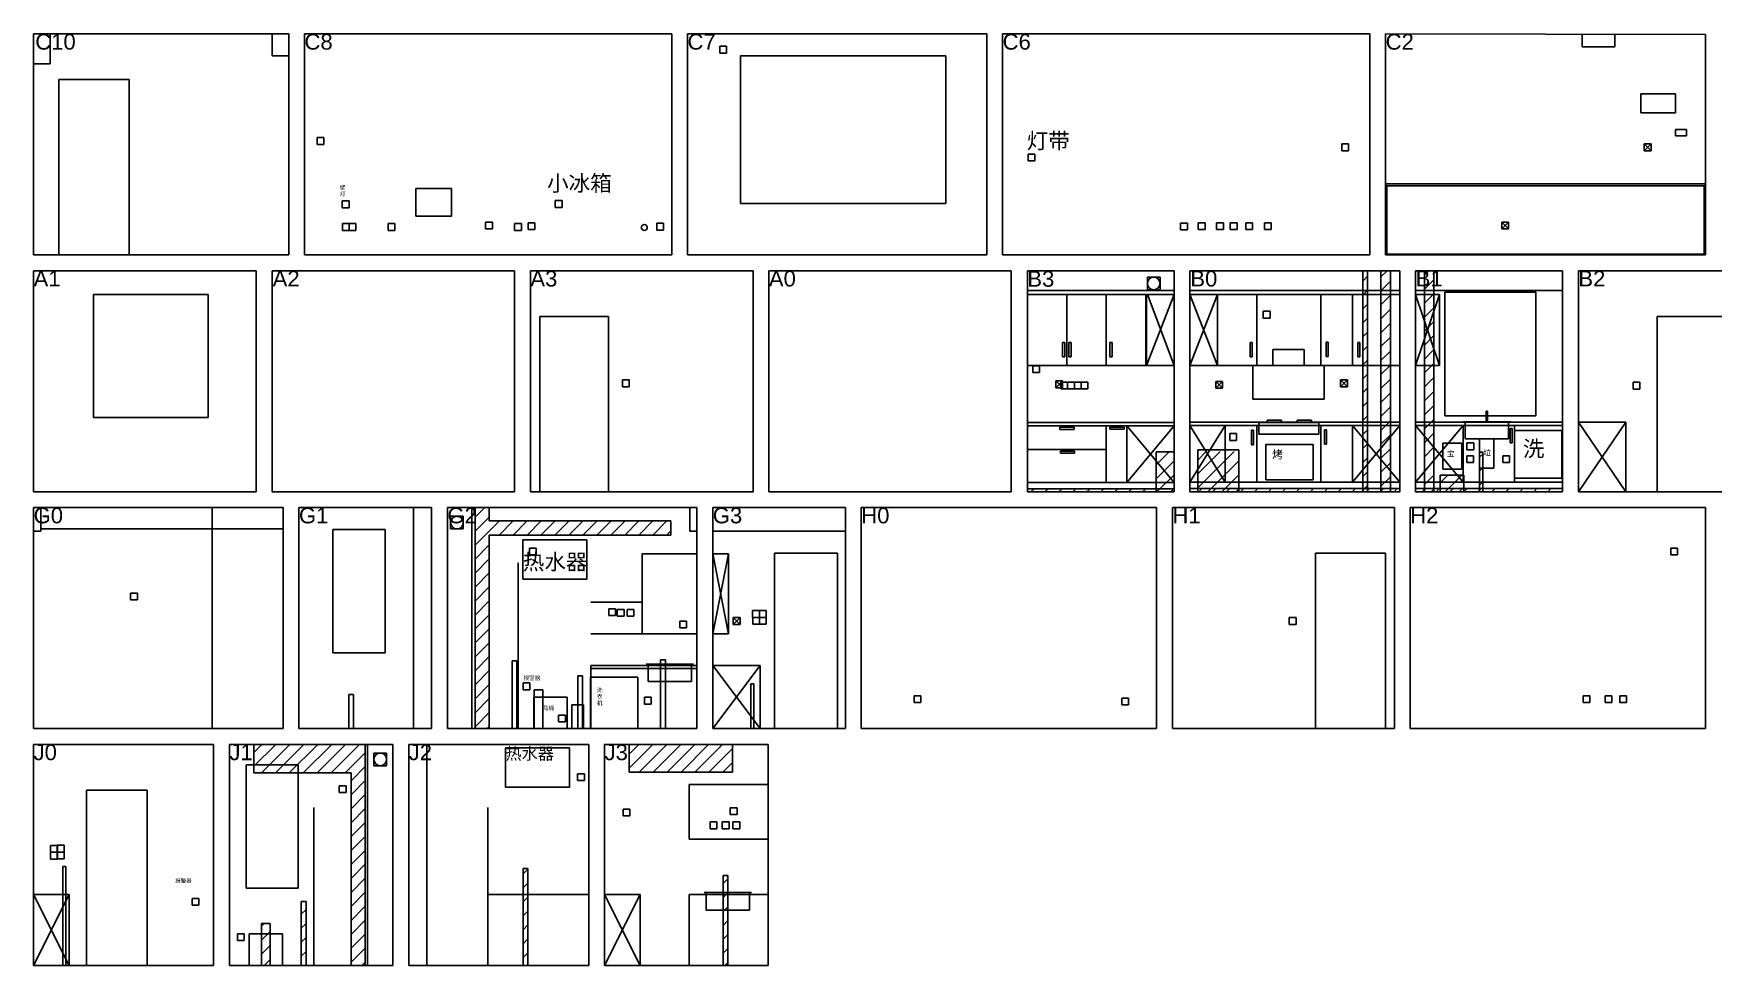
# Model space of a CAD drawing. Header units: inches. Extents: x -7.9 to 38.6, y 2.2 to 14.
# Drawn here: x -7.94 to 13.33, y 2.23 to 14.03 of the extents above; entities that cross this region are included whole.
import ezdxf

# ---------------------------------------------------------------- set-up
doc = ezdxf.new("R2010")
doc.units = ezdxf.units.IN
doc.header["$MEASUREMENT"] = 0
for name, color, linetype in [('A', 7, 'Continuous'), ('B', 7, 'Continuous'), ('B-d', 7, 'Continuous'), ('B-el', 7, 'Continuous'), ('C', 7, 'Continuous'), ('C-el', 7, 'Continuous'), ('G', 7, 'Continuous'), ('G-d', 7, 'Continuous'), ('G-el', 7, 'Continuous'), ('H', 7, 'Continuous'), ('J', 7, 'Continuous'), ('J-d', 7, 'Continuous'), ('J-el', 7, 'Continuous')]:
    doc.layers.add(name, color=color, linetype=linetype)
doc.styles.get("Standard").update_dxf_attribs({"font": 'Arial.ttf'})
pattern_1 = [(45, (2.06, 0), (-0.0883883, 0.0883883), [])]

msp = doc.modelspace()

# ---------------------------------------------------------------- hatches: boundary and pattern name
at = {"layer": 'B'}
h = msp.add_hatch(dxfattribs=at)
h.set_pattern_fill('ANSI31', color=256)
h.set_pattern_definition(pattern_1)
h.paths.add_polyline_path([(9.671, 8.228), (9.791, 8.228), (9.791, 11.028), (9.671, 11.028)])
h.paths.add_polyline_path([(9.492, 10.719), (9.933, 10.719), (9.933, 11.131), (9.492, 11.131)], flags=9)
h = msp.add_hatch(dxfattribs=at)
h.set_pattern_fill('ANSI31', color=256)
h.set_pattern_definition(pattern_1)
h.paths.add_polyline_path([(8.951, 8.228), (8.951, 11.028), (8.891, 11.028), (8.891, 8.228)])
h.paths.add_polyline_path([(9.241, 11.028), (9.121, 11.028), (9.121, 8.228), (9.241, 8.228)])
h = msp.add_hatch(dxfattribs=at)
h.set_pattern_fill('ANSI31', color=256)
h.set_pattern_definition([(45, (-7.77713, -0.00363), (-0.08838835, 0.08838835), [])])
h.paths.add_polyline_path([(6.274, 8.225), (6.504, 8.225), (6.504, 8.735), (6.274, 8.735)])
h = msp.add_hatch(dxfattribs=at)
h.set_pattern_fill('ANSI31', color=256)
h.set_pattern_definition(pattern_1)
h.paths.add_polyline_path([(7.321, 8.738), (6.801, 8.738), (6.801, 8.228), (7.321, 8.228)])
h = msp.add_hatch(dxfattribs=at)
h.set_pattern_fill('ANSI31', color=256)
h.set_pattern_definition(pattern_1)
h.paths.add_polyline_path([(9.871, 8.438), (9.871, 8.228), (10.171, 8.228), (10.171, 8.438)])
h.paths.add_polyline_path([(10.371, 8.228), (10.411, 8.228), (10.411, 8.728), (10.371, 8.728)])
at = {"layer": 'B-d'}
h = msp.add_hatch(dxfattribs=at)
h.set_pattern_fill('ANSI31', color=1)
h.paths.add_polyline_path([(6.504, 8.265), (4.644, 8.265), (4.644, 8.225), (6.504, 8.225)])
h = msp.add_hatch(dxfattribs=at)
h.set_pattern_fill('ANSI31', color=1)
h.paths.add_polyline_path([(9.361, 8.228), (9.361, 8.268), (6.701, 8.268), (6.701, 8.228)])
h = msp.add_hatch(dxfattribs=at)
h.set_pattern_fill('ANSI31', color=1)
h.paths.add_polyline_path([(11.421, 8.268), (9.561, 8.268), (9.561, 8.228), (11.421, 8.228)])
at = {"layer": 'G'}
h = msp.add_hatch(dxfattribs=at)
h.set_pattern_fill('ANSI31', color=256)
h.paths.add_polyline_path([(0.131, 7.858), (-2.169, 7.858), (-2.169, 8.028), (-2.349, 8.028), (-2.349, 5.228), (-2.169, 5.228), (-2.169, 7.678), (0.131, 7.678)])
at = {"layer": 'J'}
h = msp.add_hatch(dxfattribs=at)
h.set_pattern_fill('ANSI31', color=256)
h.paths.add_polyline_path([(-3.739, 5.028), (-5.149, 5.028), (-5.149, 4.768), (-4.589, 4.768), (-4.589, 4.668), (-3.919, 4.668), (-3.919, 2.228), (-3.739, 2.228)])
h.paths.add_polyline_path([(-4.589, 4.768), (-5.149, 4.768), (-5.149, 4.668), (-4.589, 4.668)], flags=17)
h = msp.add_hatch(dxfattribs=at)
h.set_pattern_fill('ANSI31', color=256)
h.paths.add_polyline_path([(0.911, 5.028), (-0.399, 5.028), (-0.399, 4.678), (0.911, 4.678)])
h = msp.add_hatch(dxfattribs=at)
h.set_pattern_fill('ANSI31', color=256)
h.paths.add_polyline_path([(-1.679, 3.454), (-1.739, 3.454), (-1.739, 2.228), (-1.679, 2.228)])
h = msp.add_hatch(dxfattribs=at)
h.set_pattern_fill('ANSI31', color=256)
h.paths.add_polyline_path([(0.851, 3.367), (0.791, 3.367), (0.791, 2.228), (0.851, 2.228)])
h = msp.add_hatch(dxfattribs=at)
h.set_pattern_fill('ANSI31', color=256)
h.paths.add_polyline_path([(-4.489, 3.036), (-4.549, 3.036), (-4.549, 2.228), (-4.489, 2.228)])
h = msp.add_hatch(dxfattribs=at)
h.set_pattern_fill('ANSI31', color=256)
h.paths.add_polyline_path([(-4.944, 2.759), (-5.054, 2.759), (-5.054, 2.228), (-4.944, 2.228)])

# ---------------------------------------------------------------- linework, layer by layer
at = {"layer": 'A'}
for p, q in [((-5.119, 11.028), (-7.939, 11.028)), ((-7.939, 11.028), (-7.939, 8.228)), ((-5.119, 8.228), (-5.119, 11.028)), ((-1.849, 11.028), (-4.919, 11.028)), ((-4.919, 11.028), (-4.919, 8.228)), ((-1.849, 8.228), (-1.849, 11.028)), ((1.171, 11.028), (-1.649, 11.028)), ((-1.649, 11.028), (-1.649, 8.228)), ((1.171, 8.228), (1.171, 11.028)), ((4.441, 11.028), (1.371, 11.028)), ((1.371, 11.028), (1.371, 8.228)), ((4.441, 8.228), (4.441, 11.028)), ((-7.179, 9.168), (-7.179, 10.728)), ((-7.179, 10.728), (-5.729, 10.728)), ((-5.729, 10.728), (-5.729, 9.168)), ((-1.529, 8.228), (-1.529, 10.448)), ((-1.529, 10.448), (-0.659, 10.448)), ((-0.659, 10.448), (-0.659, 8.228)), ((-7.179, 9.168), (-5.729, 9.168)), ((-7.939, 8.228), (-5.119, 8.228)), ((-4.919, 8.228), (-1.849, 8.228)), ((-1.649, 8.228), (1.171, 8.228)), ((1.371, 8.228), (4.441, 8.228))]:
    msp.add_line(p, q, dxfattribs=at)
at = {"layer": 'A', "color": 1}
for p, q in [((-0.398, 9.644), (-0.484, 9.644)), ((-0.484, 9.644), (-0.484, 9.558)), ((-0.398, 9.558), (-0.398, 9.644)), ((-0.484, 9.558), (-0.398, 9.558))]:
    msp.add_line(p, q, dxfattribs=at)
at = {"layer": 'B'}
for p, q in [((4.644, 11.025), (6.504, 11.025)), ((4.644, 11.025), (4.644, 8.225)), ((6.324, 10.946), (6.164, 10.946)), ((6.164, 10.946), (6.164, 10.786)), ((6.324, 10.786), (6.324, 10.946)), ((6.504, 11.025), (6.504, 8.225)), ((9.361, 11.028), (6.701, 11.028)), ((6.701, 11.028), (6.701, 8.228)), ((8.891, 8.228), (8.891, 11.028)), ((8.951, 8.228), (8.951, 11.028)), ((9.121, 8.228), (9.121, 11.028)), ((9.241, 8.228), (9.241, 11.028)), ((9.361, 8.228), (9.361, 11.028)), ((9.561, 11.028), (11.421, 11.028)), ((9.561, 11.028), (9.561, 8.228)), ((9.671, 8.228), (9.671, 11.028)), ((9.791, 8.228), (9.791, 11.028)), ((11.421, 11.028), (11.421, 8.228)), ((14.281, 11.028), (11.621, 11.028)), ((11.621, 11.028), (11.621, 8.228)), ((6.164, 10.786), (6.324, 10.786)), ((9.931, 9.188), (9.931, 10.758)), ((9.931, 10.758), (11.081, 10.758)), ((11.081, 10.758), (11.081, 9.188)), ((12.621, 8.228), (12.621, 10.448)), ((12.621, 10.448), (14.081, 10.448)), ((11.081, 9.188), (9.931, 9.188)), ((6.274, 8.225), (6.274, 8.735)), ((6.274, 8.735), (6.504, 8.735)), ((6.801, 8.758), (7.321, 8.758)), ((6.801, 8.228), (6.801, 8.758)), ((7.321, 8.228), (7.321, 8.758)), ((10.371, 8.728), (10.371, 8.228)), ((10.411, 8.728), (10.371, 8.728)), ((10.411, 8.228), (10.411, 8.728)), ((9.871, 8.228), (9.871, 8.438)), ((9.871, 8.438), (10.171, 8.438)), ((10.171, 8.438), (10.171, 8.228)), ((6.504, 8.225), (4.644, 8.225)), ((6.701, 8.228), (9.361, 8.228)), ((11.421, 8.228), (9.561, 8.228)), ((11.621, 8.228), (14.281, 8.228))]:
    msp.add_line(p, q, dxfattribs=at)
at = {"layer": 'B', "color": 1}
for p, q in [((7.717, 10.514), (7.631, 10.514)), ((7.631, 10.514), (7.631, 10.428)), ((7.631, 10.428), (7.717, 10.428)), ((7.717, 10.428), (7.717, 10.514)), ((5.09, 9.631), (5.004, 9.631)), ((5.004, 9.631), (5.004, 9.545)), ((5.09, 9.545), (5.09, 9.631)), ((7.117, 9.624), (7.031, 9.624)), ((7.031, 9.624), (7.031, 9.538)), ((7.117, 9.538), (7.117, 9.624)), ((8.697, 9.644), (8.611, 9.644)), ((8.611, 9.644), (8.611, 9.558)), ((8.697, 9.558), (8.697, 9.644)), ((5.004, 9.545), (5.09, 9.545)), ((7.031, 9.538), (7.117, 9.538)), ((8.611, 9.558), (8.697, 9.558))]:
    msp.add_line(p, q, dxfattribs=at)
at = {"layer": 'B'}
msp.add_circle((6.244, 10.866), 0.08, dxfattribs=at)
at = {"layer": 'B-d'}
for p, q in [((4.644, 11.025), (6.504, 11.025)), ((4.644, 10.778), (4.644, 11.025)), ((6.504, 11.025), (6.504, 10.778)), ((6.701, 10.778), (6.701, 11.028)), ((6.701, 11.028), (9.361, 11.028)), ((9.361, 11.028), (9.361, 10.778)), ((11.421, 11.028), (9.561, 11.028)), ((9.561, 11.028), (9.561, 10.778)), ((11.421, 10.778), (11.421, 11.028)), ((6.504, 10.778), (4.644, 10.778)), ((4.644, 9.828), (4.644, 10.728)), ((4.644, 10.728), (6.504, 10.728)), ((5.144, 9.828), (5.144, 10.728)), ((5.144, 10.728), (5.644, 10.728)), ((5.644, 10.728), (5.644, 9.828)), ((6.144, 9.828), (6.144, 10.728)), ((6.154, 9.828), (6.154, 10.728)), ((6.504, 10.728), (6.154, 9.828)), ((6.504, 9.828), (6.164, 10.725)), ((6.504, 10.728), (6.504, 9.828)), ((9.361, 10.778), (6.701, 10.778)), ((6.701, 9.828), (6.701, 10.728)), ((6.701, 10.728), (9.361, 10.728)), ((7.051, 10.728), (6.701, 9.828)), ((6.701, 10.728), (7.051, 9.828)), ((7.051, 9.828), (7.051, 10.728)), ((7.551, 9.828), (7.551, 10.728)), ((8.361, 10.728), (8.361, 9.828)), ((8.761, 10.728), (8.761, 9.828)), ((9.361, 10.728), (9.361, 9.828)), ((9.561, 10.778), (11.421, 10.778)), ((9.561, 9.828), (9.561, 10.728)), ((9.561, 10.728), (9.861, 10.728)), ((9.861, 10.728), (9.561, 9.827)), ((9.861, 9.827), (9.561, 10.728)), ((9.861, 9.825), (9.861, 10.728)), ((5.091, 10.119), (5.091, 9.937)), ((5.118, 10.119), (5.091, 10.119)), ((5.118, 9.937), (5.118, 10.119)), ((5.17, 9.937), (5.17, 10.119)), ((5.17, 10.119), (5.197, 10.119)), ((5.197, 10.119), (5.197, 9.937)), ((5.689, 9.937), (5.689, 10.119)), ((5.689, 10.119), (5.716, 10.119)), ((5.716, 10.119), (5.716, 9.937)), ((7.465, 9.938), (7.465, 10.119)), ((7.465, 10.119), (7.492, 10.119)), ((7.492, 10.119), (7.492, 9.938)), ((8.426, 9.941), (8.426, 10.123)), ((8.426, 10.123), (8.453, 10.123)), ((8.453, 10.123), (8.453, 9.941)), ((8.827, 9.938), (8.827, 10.12)), ((8.827, 10.12), (8.854, 10.12)), ((8.854, 10.12), (8.854, 9.938)), ((6.504, 9.828), (4.644, 9.828)), ((5.091, 9.937), (5.118, 9.937)), ((5.197, 9.937), (5.17, 9.937)), ((5.716, 9.937), (5.689, 9.937)), ((6.701, 9.828), (9.361, 9.828)), ((7.492, 9.938), (7.465, 9.938)), ((8.453, 9.941), (8.426, 9.941)), ((9.051, 9.828), (8.651, 9.828)), ((8.854, 9.938), (8.827, 9.938)), ((9.361, 9.828), (9.051, 9.828)), ((9.561, 9.828), (9.861, 9.825)), ((4.644, 9.065), (4.644, 9.105)), ((4.644, 9.105), (6.504, 9.105)), ((4.644, 8.345), (4.644, 9.065)), ((4.644, 9.065), (6.504, 9.065)), ((4.644, 9.065), (4.644, 8.765)), ((5.057, 9.045), (5.239, 9.045)), ((5.057, 9.018), (5.057, 9.045)), ((5.239, 9.018), (5.057, 9.018)), ((5.239, 9.045), (5.239, 9.018)), ((5.644, 9.065), (5.644, 8.345)), ((5.687, 9.048), (5.868, 9.048)), ((5.687, 9.021), (5.687, 9.048)), ((5.868, 9.021), (5.687, 9.021)), ((5.868, 9.048), (5.868, 9.021)), ((6.504, 9.065), (5.904, 9.065)), ((5.904, 9.065), (5.904, 8.345)), ((6.504, 9.065), (5.904, 8.345)), ((5.904, 9.065), (6.504, 8.345)), ((6.504, 9.105), (6.504, 9.065)), ((6.504, 9.065), (6.504, 8.345)), ((6.701, 9.068), (6.701, 9.108)), ((6.701, 9.108), (9.361, 9.108)), ((6.701, 8.348), (6.701, 9.068)), ((6.701, 9.068), (9.361, 9.068)), ((7.151, 9.068), (6.701, 8.348)), ((7.151, 8.348), (6.701, 9.068)), ((7.151, 8.348), (7.151, 9.068)), ((7.481, 8.824), (7.481, 9.006)), ((7.481, 9.006), (7.508, 9.006)), ((7.508, 9.006), (7.508, 8.824)), ((7.551, 9.068), (7.551, 8.348)), ((8.361, 8.348), (8.361, 9.068)), ((8.407, 8.831), (8.407, 9.012)), ((8.407, 9.012), (8.434, 9.012)), ((8.434, 9.012), (8.434, 8.831)), ((8.761, 9.068), (8.761, 8.348)), ((9.361, 9.068), (8.761, 8.348)), ((8.761, 9.068), (9.361, 8.348)), ((9.361, 9.108), (9.361, 9.068)), ((9.361, 9.068), (9.361, 8.348)), ((9.561, 9.068), (9.561, 9.108)), ((9.561, 9.108), (11.421, 9.108)), ((11.421, 9.068), (9.561, 9.068)), ((9.561, 9.068), (9.561, 8.348)), ((9.561, 9.068), (9.861, 9.068)), ((10.161, 9.068), (9.561, 8.348)), ((10.161, 8.348), (9.561, 9.068)), ((10.161, 9.068), (10.161, 8.348)), ((10.757, 8.847), (10.757, 9.029)), ((10.757, 9.029), (10.784, 9.029)), ((10.784, 9.029), (10.784, 8.847)), ((10.813, 9.068), (10.813, 8.348)), ((11.421, 9.108), (11.421, 9.068)), ((11.421, 8.348), (11.421, 9.068)), ((12.221, 9.108), (11.621, 9.108)), ((11.621, 9.108), (11.621, 9.108)), ((11.621, 9.108), (11.621, 8.228)), ((11.621, 8.228), (12.221, 9.108)), ((11.621, 9.108), (12.221, 8.228)), ((12.221, 8.228), (12.221, 9.108)), ((4.644, 8.765), (5.644, 8.765)), ((5.062, 8.744), (5.243, 8.744)), ((5.062, 8.717), (5.062, 8.744)), ((5.243, 8.744), (5.243, 8.717)), ((7.508, 8.824), (7.481, 8.824)), ((8.434, 8.831), (8.407, 8.831)), ((10.784, 8.847), (10.757, 8.847)), ((5.243, 8.717), (5.062, 8.717)), ((4.644, 8.265), (4.644, 8.345)), ((4.644, 8.345), (6.504, 8.345)), ((6.504, 8.345), (6.504, 8.265)), ((6.701, 8.268), (6.701, 8.348)), ((6.701, 8.348), (9.361, 8.348)), ((8.761, 8.348), (8.361, 8.348)), ((9.361, 8.348), (9.361, 8.268)), ((9.561, 8.268), (9.561, 8.348)), ((9.561, 8.348), (11.421, 8.348)), ((11.421, 8.348), (11.421, 8.268)), ((11.621, 8.228), (12.221, 8.228))]:
    msp.add_line(p, q, dxfattribs=at)
at = {"layer": 'B-d', "color": 3}
for p, q in [((7.751, 9.829), (7.751, 10.029)), ((7.751, 10.029), (8.151, 10.029)), ((8.151, 10.029), (8.151, 9.829)), ((7.501, 9.829), (7.501, 9.399)), ((8.401, 9.829), (7.501, 9.829)), ((8.401, 9.399), (8.401, 9.829)), ((7.501, 9.399), (8.401, 9.399)), ((10.452, 9.112), (10.452, 9.247)), ((10.452, 9.247), (10.472, 9.247)), ((10.472, 9.112), (10.472, 9.247)), ((7.577, 9.107), (8.337, 9.107)), ((7.577, 8.957), (7.577, 9.107)), ((8.337, 8.957), (7.577, 8.957)), ((7.681, 9.136), (7.862, 9.136)), ((7.681, 9.136), (7.681, 9.107)), ((7.862, 9.136), (7.862, 9.107)), ((8.06, 9.136), (8.242, 9.136)), ((8.06, 9.136), (8.06, 9.107)), ((8.242, 9.136), (8.242, 9.107)), ((8.337, 9.107), (8.337, 8.957)), ((10.762, 9.112), (10.162, 9.112)), ((10.162, 9.112), (10.162, 9.109)), ((10.762, 9.109), (10.162, 9.109)), ((10.187, 9.109), (10.187, 8.897)), ((10.737, 8.897), (10.737, 9.109)), ((10.762, 9.109), (10.762, 9.112)), ((10.813, 9.002), (11.413, 9.002)), ((10.813, 8.402), (10.813, 9.002)), ((11.413, 9.002), (11.413, 8.402)), ((7.665, 8.828), (8.265, 8.828)), ((7.665, 8.828), (7.665, 8.378)), ((8.265, 8.828), (8.265, 8.378)), ((9.904, 8.844), (10.144, 8.844)), ((9.904, 8.514), (9.904, 8.844)), ((10.144, 8.844), (10.144, 8.514)), ((10.737, 8.897), (10.187, 8.897)), ((10.37, 8.898), (10.55, 8.898)), ((10.37, 8.528), (10.37, 8.898)), ((10.55, 8.898), (10.55, 8.528)), ((10.144, 8.514), (9.904, 8.514)), ((10.55, 8.528), (10.37, 8.528)), ((7.665, 8.378), (8.265, 8.378)), ((11.413, 8.402), (10.813, 8.402))]:
    msp.add_line(p, q, dxfattribs=at)
at = {"layer": 'B-d', "color": 1}
for p, q in [((6.504, 8.265), (4.644, 8.265)), ((4.644, 8.265), (4.644, 8.225)), ((4.644, 8.225), (6.504, 8.225)), ((6.504, 8.225), (6.504, 8.265)), ((9.361, 8.268), (6.701, 8.268)), ((6.701, 8.268), (6.701, 8.228)), ((6.701, 8.228), (9.361, 8.228)), ((9.361, 8.228), (9.361, 8.268)), ((11.421, 8.268), (9.561, 8.268)), ((9.561, 8.268), (9.561, 8.228)), ((9.561, 8.228), (11.421, 8.228)), ((11.421, 8.228), (11.421, 8.268))]:
    msp.add_line(p, q, dxfattribs=at)
at = {"layer": 'B-el', "color": 4}
for p, q in [((4.712, 9.824), (4.712, 9.738)), ((4.712, 9.824), (4.798, 9.824)), ((4.798, 9.824), (4.798, 9.738)), ((4.798, 9.738), (4.712, 9.738)), ((5.004, 9.631), (5.09, 9.545)), ((5.09, 9.631), (5.004, 9.545)), ((5.068, 9.616), (5.154, 9.616)), ((5.068, 9.616), (5.068, 9.53)), ((5.154, 9.616), (5.154, 9.53)), ((5.154, 9.616), (5.24, 9.616)), ((5.24, 9.616), (5.24, 9.53)), ((5.24, 9.616), (5.326, 9.616)), ((5.326, 9.616), (5.326, 9.53)), ((5.326, 9.616), (5.412, 9.616)), ((5.412, 9.616), (5.412, 9.53)), ((7.117, 9.624), (7.031, 9.538)), ((7.031, 9.624), (7.117, 9.538)), ((8.697, 9.644), (8.611, 9.558)), ((8.611, 9.644), (8.697, 9.558)), ((12.315, 9.614), (12.315, 9.528)), ((12.315, 9.614), (12.401, 9.614)), ((12.401, 9.614), (12.401, 9.528)), ((5.154, 9.53), (5.068, 9.53)), ((5.24, 9.53), (5.154, 9.53)), ((5.326, 9.53), (5.24, 9.53)), ((5.412, 9.53), (5.326, 9.53)), ((12.401, 9.528), (12.315, 9.528)), ((7.207, 8.964), (7.293, 8.964)), ((7.207, 8.964), (7.207, 8.878)), ((7.293, 8.964), (7.293, 8.878)), ((7.293, 8.878), (7.207, 8.878)), ((10.21, 8.846), (10.21, 8.76)), ((10.21, 8.846), (10.296, 8.846)), ((10.296, 8.76), (10.21, 8.76)), ((10.296, 8.846), (10.296, 8.76)), ((10.293, 8.684), (10.207, 8.684)), ((10.207, 8.684), (10.207, 8.598)), ((10.207, 8.598), (10.25, 8.598)), ((10.25, 8.598), (10.293, 8.598)), ((10.293, 8.598), (10.293, 8.684)), ((10.75, 8.684), (10.664, 8.684)), ((10.664, 8.684), (10.664, 8.598)), ((10.664, 8.598), (10.707, 8.598)), ((10.707, 8.598), (10.75, 8.598)), ((10.75, 8.598), (10.75, 8.684))]:
    msp.add_line(p, q, dxfattribs=at)
at = {"layer": 'C'}
for p, q in [((-7.939, 11.228), (-7.939, 14.028)), ((-7.939, 14.028), (-4.709, 14.028)), ((-7.729, 13.648), (-7.729, 14.028)), ((-4.919, 13.748), (-4.919, 14.028)), ((-4.709, 14.028), (-4.709, 11.228)), ((-4.509, 11.228), (-4.509, 14.028)), ((-4.509, 14.028), (0.141, 14.028)), ((0.141, 14.028), (0.141, 11.228)), ((0.341, 11.228), (0.341, 14.028)), ((0.341, 14.028), (4.131, 14.028)), ((4.131, 14.028), (4.131, 11.228)), ((4.331, 11.228), (4.331, 14.028)), ((4.331, 14.028), (8.981, 14.028)), ((8.981, 14.028), (8.981, 11.228)), ((9.181, 11.228), (9.181, 14.028)), ((9.181, 14.028), (13.231, 14.019)), ((11.671, 13.862), (11.671, 14.023)), ((12.081, 13.862), (11.671, 13.862)), ((12.081, 14.022), (12.081, 13.862)), ((13.231, 14.019), (13.231, 11.228)), ((-7.729, 13.648), (-7.939, 13.648)), ((-4.919, 13.748), (-4.709, 13.748)), ((1.011, 11.878), (1.011, 13.748)), ((1.011, 11.878), (1.011, 13.748)), ((1.011, 13.748), (3.611, 13.748)), ((3.611, 11.878), (3.611, 13.748)), ((-7.619, 11.228), (-7.619, 13.448)), ((-6.729, 13.448), (-7.619, 13.448)), ((-6.729, 11.228), (-6.729, 13.448)), ((12.411, 13.028), (12.411, 13.268)), ((12.411, 13.268), (12.851, 13.268)), ((12.851, 13.268), (12.851, 13.028)), ((12.851, 13.028), (12.411, 13.028)), ((13.231, 12.128), (9.181, 12.128)), ((13.231, 12.103), (9.181, 12.103)), ((9.196, 12.103), (9.196, 11.237)), ((13.216, 12.103), (13.216, 11.237)), ((1.011, 11.878), (3.611, 11.878)), ((-4.709, 11.228), (-7.939, 11.228)), ((0.141, 11.228), (-4.509, 11.228)), ((4.131, 11.228), (0.341, 11.228)), ((8.981, 11.228), (4.331, 11.228)), ((13.231, 11.237), (9.181, 11.237)), ((13.231, 11.228), (9.181, 11.228))]:
    msp.add_line(p, q, dxfattribs=at)
at = {"layer": 'C', "color": 1}
for p, q in [((12.851, 12.738), (12.851, 12.818)), ((12.851, 12.818), (12.991, 12.818)), ((12.991, 12.818), (12.991, 12.738)), ((8.625, 12.548), (8.625, 12.634)), ((8.625, 12.634), (8.711, 12.634)), ((8.711, 12.634), (8.711, 12.548)), ((12.455, 12.548), (12.455, 12.634)), ((12.455, 12.634), (12.541, 12.634)), ((12.541, 12.634), (12.541, 12.548)), ((12.991, 12.738), (12.851, 12.738)), ((8.711, 12.548), (8.625, 12.548)), ((12.541, 12.548), (12.455, 12.548)), ((-2.649, 12.068), (-3.099, 12.068)), ((-3.099, 12.068), (-3.099, 11.718)), ((-2.649, 12.068), (-2.649, 11.718)), ((-3.099, 11.718), (-2.649, 11.718)), ((-3.943, 11.624), (-4.029, 11.624)), ((-4.029, 11.624), (-4.029, 11.538)), ((-4.029, 11.538), (-3.943, 11.538)), ((-3.943, 11.538), (-3.943, 11.624)), ((-3.363, 11.624), (-3.449, 11.624)), ((-3.449, 11.624), (-3.449, 11.538)), ((-3.449, 11.538), (-3.363, 11.538)), ((-3.363, 11.538), (-3.363, 11.624)), ((-2.215, 11.558), (-2.215, 11.644)), ((-2.215, 11.644), (-2.129, 11.644)), ((-2.129, 11.558), (-2.215, 11.558)), ((-2.129, 11.644), (-2.129, 11.558)), ((-1.763, 11.624), (-1.849, 11.624)), ((-1.849, 11.624), (-1.849, 11.538)), ((-1.849, 11.538), (-1.763, 11.538)), ((-1.763, 11.538), (-1.763, 11.624)), ((7.041, 11.548), (7.041, 11.634)), ((7.041, 11.634), (7.127, 11.634)), ((7.127, 11.548), (7.041, 11.548)), ((7.127, 11.634), (7.127, 11.548)), ((7.299, 11.634), (7.213, 11.634)), ((7.213, 11.634), (7.213, 11.548)), ((7.213, 11.548), (7.299, 11.548)), ((7.299, 11.548), (7.299, 11.634)), ((7.409, 11.548), (7.409, 11.634)), ((7.409, 11.634), (7.495, 11.634)), ((7.495, 11.548), (7.409, 11.548)), ((7.495, 11.634), (7.495, 11.548)), ((7.731, 11.634), (7.645, 11.634)), ((7.645, 11.634), (7.645, 11.548)), ((7.645, 11.548), (7.731, 11.548)), ((7.731, 11.548), (7.731, 11.634)), ((10.651, 11.558), (10.651, 11.644)), ((10.651, 11.644), (10.737, 11.644)), ((10.737, 11.558), (10.651, 11.558)), ((10.737, 11.644), (10.737, 11.558))]:
    msp.add_line(p, q, dxfattribs=at)
at = {"layer": 'C'}
msp.add_circle((-0.206, 11.576), 0.0375, dxfattribs=at)
at = {"layer": 'C-el', "color": 4}
for p, q in [((0.835, 13.871), (0.749, 13.871)), ((0.749, 13.871), (0.749, 13.785)), ((0.835, 13.785), (0.835, 13.871)), ((0.749, 13.785), (0.835, 13.785)), ((-4.264, 12.714), (-4.35, 12.714)), ((-4.35, 12.714), (-4.35, 12.628)), ((-4.35, 12.628), (-4.264, 12.628)), ((-4.264, 12.628), (-4.264, 12.714)), ((12.455, 12.634), (12.541, 12.548)), ((12.541, 12.634), (12.455, 12.548)), ((4.74, 12.504), (4.654, 12.504)), ((4.654, 12.504), (4.654, 12.418)), ((4.654, 12.418), (4.74, 12.418)), ((4.74, 12.418), (4.74, 12.504)), ((-3.944, 11.912), (-4.03, 11.912)), ((-4.03, 11.912), (-4.03, 11.826)), ((-3.944, 11.826), (-3.944, 11.912)), ((-1.247, 11.916), (-1.333, 11.916)), ((-1.333, 11.916), (-1.333, 11.83)), ((-1.247, 11.83), (-1.247, 11.916)), ((-4.03, 11.826), (-3.944, 11.826)), ((-1.333, 11.83), (-1.247, 11.83)), ((-3.857, 11.624), (-3.943, 11.624)), ((-3.943, 11.624), (-3.943, 11.538)), ((-3.943, 11.538), (-3.857, 11.538)), ((-3.857, 11.538), (-3.857, 11.624)), ((-1.592, 11.636), (-1.678, 11.636)), ((-1.678, 11.636), (-1.678, 11.55)), ((-1.678, 11.55), (-1.592, 11.55)), ((-1.592, 11.55), (-1.592, 11.636)), ((0.037, 11.629), (-0.049, 11.629)), ((-0.049, 11.629), (-0.049, 11.543)), ((-0.049, 11.543), (0.037, 11.543)), ((0.037, 11.543), (0.037, 11.629)), ((6.671, 11.632), (6.585, 11.632)), ((6.585, 11.632), (6.585, 11.546)), ((6.585, 11.546), (6.671, 11.546)), ((6.671, 11.546), (6.671, 11.632)), ((6.895, 11.635), (6.809, 11.635)), ((6.809, 11.635), (6.809, 11.549)), ((6.809, 11.549), (6.895, 11.549)), ((6.895, 11.549), (6.895, 11.635)), ((10.651, 11.644), (10.737, 11.558)), ((10.737, 11.644), (10.651, 11.558))]:
    msp.add_line(p, q, dxfattribs=at)
at = {"layer": 'G'}
for p, q in [((-7.939, 8.028), (-4.779, 8.028)), ((-7.939, 8.028), (-7.939, 5.228)), ((-7.849, 7.728), (-7.849, 8.028)), ((-4.779, 5.228), (-4.779, 8.028)), ((-4.579, 8.028), (-2.899, 8.028)), ((-4.579, 8.028), (-4.579, 5.228)), ((-2.899, 8.028), (-3.129, 8.028)), ((-3.129, 8.028), (-3.129, 5.228)), ((-2.899, 8.028), (-2.899, 5.228)), ((0.461, 8.028), (-2.699, 8.028)), ((-2.699, 8.028), (-2.699, 5.228)), ((-2.389, 5.228), (-2.389, 8.028)), ((-2.349, 5.228), (-2.349, 8.028)), ((-2.169, 7.858), (-2.169, 8.028)), ((0.371, 7.728), (0.371, 8.028)), ((0.461, 5.228), (0.461, 8.028)), ((0.661, 8.028), (2.341, 8.028)), ((0.661, 8.028), (0.661, 5.228)), ((2.341, 8.028), (2.341, 5.228)), ((-7.849, 7.728), (-7.939, 7.728)), ((-7.849, 7.758), (-4.779, 7.758)), ((-4.149, 6.188), (-4.149, 7.748)), ((-3.489, 7.748), (-4.149, 7.748)), ((-3.489, 7.748), (-3.489, 6.188)), ((-2.169, 7.858), (0.131, 7.858)), ((-2.169, 5.228), (-2.169, 7.678)), ((-2.169, 5.228), (-2.169, 7.678)), ((-2.169, 7.678), (0.131, 7.678)), ((0.131, 7.678), (0.131, 7.858)), ((0.371, 7.728), (0.461, 7.728)), ((2.341, 7.728), (0.661, 7.728)), ((1.441, 5.228), (1.441, 7.448)), ((1.441, 7.448), (2.241, 7.448)), ((2.241, 5.228), (2.241, 7.448)), ((-4.149, 6.188), (-3.489, 6.188)), ((-1.879, 5.228), (-1.879, 6.088)), ((-1.879, 6.088), (-1.819, 6.088)), ((-1.819, 5.228), (-1.819, 6.088)), ((0.001, 5.228), (0.001, 6.1)), ((0.001, 6.1), (0.061, 6.1)), ((0.061, 5.228), (0.061, 6.1)), ((-1.049, 5.228), (-1.049, 5.898)), ((-1.049, 5.898), (-0.989, 5.898)), ((-0.989, 5.228), (-0.989, 5.898)), ((1.141, 5.228), (1.141, 5.795)), ((1.141, 5.795), (1.181, 5.795)), ((1.181, 5.228), (1.181, 5.795)), ((-3.949, 5.228), (-3.949, 5.658)), ((-3.949, 5.658), (-3.889, 5.658)), ((-3.889, 5.228), (-3.889, 5.658)), ((-1.599, 5.228), (-1.599, 5.721)), ((-1.599, 5.721), (-1.489, 5.721)), ((-1.489, 5.228), (-1.489, 5.721)), ((-7.939, 5.228), (-4.779, 5.228)), ((-2.899, 5.228), (-4.579, 5.228)), ((-4.579, 5.228), (-3.919, 5.228)), ((-2.699, 5.228), (0.461, 5.228)), ((-2.699, 5.228), (0.031, 5.228)), ((2.341, 5.228), (0.661, 5.228)), ((0.661, 5.228), (1.161, 5.228))]:
    msp.add_line(p, q, dxfattribs=at)
at = {"layer": 'G', "color": 4}
for p, q in [((-2.499, 7.918), (-2.659, 7.918)), ((-2.659, 7.918), (-2.659, 7.758)), ((-2.499, 7.758), (-2.499, 7.918)), ((-2.659, 7.758), (-2.499, 7.758))]:
    msp.add_line(p, q, dxfattribs=at)
at = {"layer": 'G', "color": 1}
for p, q in [((-1.575, 7.514), (-1.661, 7.514)), ((-1.661, 7.514), (-1.661, 7.428)), ((-1.575, 7.428), (-1.575, 7.514)), ((-1.661, 7.428), (-1.575, 7.428)), ((1.007, 6.634), (0.921, 6.634)), ((0.921, 6.634), (0.921, 6.548)), ((1.007, 6.548), (1.007, 6.634)), ((0.921, 6.548), (1.007, 6.548))]:
    msp.add_line(p, q, dxfattribs=at)
at = {"layer": 'G', "color": 4}
msp.add_circle((-2.579, 7.838), 0.08, dxfattribs=at)
at = {"layer": 'G-d', "color": 3}
for p, q in [((-1.745, 7.619), (-0.935, 7.619)), ((-1.745, 7.119), (-1.745, 7.619)), ((-0.935, 7.619), (-0.935, 7.119)), ((-0.935, 7.119), (-1.745, 7.119)), ((-0.182, 6.043), (0.418, 6.043)), ((-0.157, 6.043), (-0.157, 5.823)), ((0.393, 5.823), (0.393, 6.043)), ((-0.887, 5.228), (-0.887, 5.878)), ((-0.887, 5.878), (-0.287, 5.878)), ((-0.287, 5.878), (-0.287, 5.228)), ((-0.157, 5.823), (0.393, 5.823)), ((-1.604, 5.228), (-1.604, 5.628)), ((-1.184, 5.628), (-1.604, 5.628)), ((-1.184, 5.228), (-1.184, 5.628)), ((-1.184, 5.228), (-1.604, 5.228)), ((-0.287, 5.228), (-0.887, 5.228))]:
    msp.add_line(p, q, dxfattribs=at)
at = {"layer": 'G-d'}
for p, q in [((-1.804, 5.228), (-1.804, 7.328)), ((0.461, 7.44), (-0.233, 7.44)), ((-0.233, 7.44), (-0.233, 6.429)), ((0.861, 7.44), (0.661, 7.44)), ((0.661, 7.44), (0.661, 6.429)), ((0.861, 7.44), (0.661, 6.429)), ((0.861, 6.429), (0.661, 7.44)), ((0.861, 6.429), (0.861, 7.44)), ((-0.884, 6.828), (-0.233, 6.828)), ((-0.884, 6.428), (-0.233, 6.429)), ((-0.237, 6.429), (0.461, 6.429)), ((0.661, 6.429), (0.861, 6.429)), ((-0.884, 5.228), (-0.884, 6.028)), ((-0.884, 6.028), (0.461, 6.028)), ((-0.884, 5.988), (0.461, 5.988)), ((0.461, 6.028), (0.461, 5.878)), ((0.661, 6.028), (1.261, 6.028)), ((1.261, 6.028), (0.661, 5.228)), ((0.661, 6.028), (1.261, 5.228)), ((1.261, 6.028), (1.261, 5.228)), ((0.461, 5.228), (0.461, 5.878)), ((-1.124, 5.528), (-0.974, 5.528)), ((-1.124, 5.228), (-1.124, 5.528)), ((-0.974, 5.528), (-0.974, 5.228)), ((-0.974, 5.228), (-1.124, 5.228)), ((-0.139, 5.228), (-0.884, 5.228)), ((-0.139, 5.228), (0.461, 5.228))]:
    msp.add_line(p, q, dxfattribs=at)
at = {"layer": 'G-el'}
msp.add_line((-5.679, 5.228), (-5.679, 8.028), dxfattribs=at)
at = {"layer": 'G-el', "color": 4}
for p, q in [((-6.624, 6.945), (-6.71, 6.945)), ((-6.71, 6.945), (-6.71, 6.859)), ((-6.71, 6.859), (-6.624, 6.859)), ((-6.624, 6.859), (-6.624, 6.945)), ((-0.571, 6.745), (-0.657, 6.745)), ((-0.657, 6.745), (-0.657, 6.659)), ((-0.657, 6.659), (-0.571, 6.659)), ((-0.571, 6.659), (-0.571, 6.745)), ((-0.462, 6.738), (-0.548, 6.738)), ((-0.548, 6.738), (-0.548, 6.652)), ((-0.548, 6.652), (-0.462, 6.652)), ((-0.462, 6.652), (-0.462, 6.738)), ((-0.339, 6.737), (-0.425, 6.737)), ((-0.425, 6.737), (-0.425, 6.651)), ((-0.425, 6.651), (-0.339, 6.651)), ((-0.339, 6.651), (-0.339, 6.737)), ((1.007, 6.634), (0.921, 6.548)), ((0.921, 6.634), (1.007, 6.548)), ((1.251, 6.722), (1.165, 6.722)), ((1.165, 6.722), (1.165, 6.636)), ((1.165, 6.636), (1.251, 6.636)), ((1.254, 6.635), (1.168, 6.635)), ((1.168, 6.635), (1.168, 6.549)), ((1.337, 6.723), (1.251, 6.723)), ((1.251, 6.723), (1.251, 6.637)), ((1.251, 6.636), (1.251, 6.722)), ((1.337, 6.637), (1.251, 6.637)), ((1.251, 6.637), (1.251, 6.551)), ((1.251, 6.637), (1.337, 6.637)), ((1.254, 6.549), (1.254, 6.635)), ((1.337, 6.637), (1.337, 6.723)), ((1.337, 6.551), (1.337, 6.637)), ((0.329, 6.589), (0.243, 6.589)), ((0.243, 6.589), (0.243, 6.503)), ((0.243, 6.503), (0.329, 6.503)), ((0.329, 6.503), (0.329, 6.589)), ((1.168, 6.549), (1.254, 6.549)), ((1.251, 6.551), (1.337, 6.551)), ((-1.654, 5.807), (-1.74, 5.807)), ((-1.74, 5.807), (-1.74, 5.721)), ((-1.654, 5.721), (-1.654, 5.807)), ((-1.74, 5.721), (-1.654, 5.721)), ((-0.118, 5.624), (-0.204, 5.624)), ((-0.204, 5.624), (-0.204, 5.538)), ((-0.204, 5.538), (-0.118, 5.538)), ((-0.118, 5.538), (-0.118, 5.624)), ((-1.206, 5.399), (-1.292, 5.399)), ((-1.292, 5.399), (-1.292, 5.313)), ((-1.206, 5.313), (-1.206, 5.399)), ((-1.292, 5.313), (-1.206, 5.313))]:
    msp.add_line(p, q, dxfattribs=at)
at = {"layer": 'H'}
for p, q in [((2.541, 8.028), (2.541, 5.228)), ((6.281, 8.028), (2.541, 8.028)), ((6.281, 5.228), (6.281, 8.028)), ((6.481, 8.028), (9.291, 8.028)), ((6.481, 8.028), (6.481, 5.228)), ((9.291, 8.028), (9.291, 5.228)), ((13.231, 8.028), (9.491, 8.028)), ((9.491, 8.028), (9.491, 5.228)), ((13.231, 5.228), (13.231, 8.028)), ((8.291, 5.228), (8.291, 7.448)), ((8.291, 7.448), (9.181, 7.448)), ((9.181, 7.448), (9.181, 5.228)), ((2.541, 5.228), (6.281, 5.228)), ((9.291, 5.228), (6.481, 5.228)), ((9.491, 5.228), (13.231, 5.228))]:
    msp.add_line(p, q, dxfattribs=at)
at = {"layer": 'H', "color": 1}
for p, q in [((12.877, 7.514), (12.791, 7.514)), ((12.791, 7.514), (12.791, 7.428)), ((12.877, 7.428), (12.877, 7.514)), ((12.791, 7.428), (12.877, 7.428)), ((8.047, 6.634), (7.961, 6.634)), ((7.961, 6.634), (7.961, 6.548)), ((8.047, 6.548), (8.047, 6.634)), ((7.961, 6.548), (8.047, 6.548)), ((3.297, 5.644), (3.211, 5.644)), ((3.211, 5.644), (3.211, 5.558)), ((3.211, 5.558), (3.297, 5.558)), ((3.297, 5.558), (3.297, 5.644)), ((5.927, 5.614), (5.841, 5.614)), ((5.841, 5.614), (5.841, 5.528)), ((5.927, 5.528), (5.927, 5.614)), ((11.767, 5.644), (11.681, 5.644)), ((11.681, 5.644), (11.681, 5.558)), ((11.681, 5.558), (11.767, 5.558)), ((11.767, 5.558), (11.767, 5.644)), ((12.045, 5.644), (11.959, 5.644)), ((11.959, 5.644), (11.959, 5.558)), ((11.959, 5.558), (12.045, 5.558)), ((12.045, 5.558), (12.045, 5.644)), ((12.145, 5.558), (12.145, 5.644)), ((12.145, 5.644), (12.231, 5.644)), ((12.231, 5.558), (12.145, 5.558)), ((12.231, 5.644), (12.231, 5.558)), ((5.841, 5.528), (5.927, 5.528))]:
    msp.add_line(p, q, dxfattribs=at)
at = {"layer": 'J'}
for p, q in [((-7.939, 5.028), (-7.939, 2.228)), ((-7.939, 5.028), (-5.659, 5.028)), ((-5.659, 5.028), (-5.659, 2.228)), ((-3.389, 5.028), (-5.459, 5.028)), ((-5.459, 5.028), (-5.459, 2.228)), ((-5.149, 4.668), (-5.149, 5.028)), ((-3.739, 5.028), (-3.739, 2.228)), ((-3.709, 2.228), (-3.709, 5.028)), ((-3.629, 4.758), (-3.629, 4.918)), ((-3.629, 4.918), (-3.469, 4.918)), ((-3.469, 4.918), (-3.469, 4.758)), ((-3.389, 2.228), (-3.389, 5.028)), ((-3.189, 5.028), (-0.909, 5.028)), ((-3.189, 5.028), (-3.189, 2.228)), ((-2.959, 2.228), (-2.959, 5.028)), ((-0.909, 5.028), (-0.909, 2.228)), ((1.361, 5.028), (-0.709, 5.028)), ((-0.709, 5.028), (-0.709, 2.228)), ((-0.399, 4.678), (-0.399, 5.028)), ((0.911, 4.678), (0.911, 5.028)), ((1.361, 2.228), (1.361, 5.028)), ((-5.249, 3.208), (-5.249, 4.768)), ((-4.589, 4.768), (-5.249, 4.768)), ((-4.589, 4.768), (-4.589, 3.208)), ((-3.709, 2.228), (-3.709, 4.758)), ((-3.629, 4.758), (-3.549, 4.758)), ((-3.549, 4.758), (-3.469, 4.758)), ((-5.149, 4.668), (-3.919, 4.668)), ((-3.919, 4.668), (-3.919, 2.228)), ((-0.399, 4.678), (0.911, 4.678)), ((-7.269, 2.228), (-7.269, 4.448)), ((-7.269, 4.448), (-6.499, 4.448)), ((-6.499, 4.448), (-6.499, 2.228)), ((-7.569, 2.228), (-7.569, 3.48)), ((-7.569, 3.48), (-7.529, 3.48)), ((-7.529, 2.228), (-7.529, 3.48)), ((-1.739, 2.228), (-1.739, 3.454)), ((-1.739, 3.454), (-1.679, 3.454)), ((-1.679, 2.228), (-1.679, 3.454)), ((-5.249, 3.208), (-4.589, 3.208)), ((0.791, 2.228), (0.791, 3.367)), ((0.851, 3.367), (0.791, 3.367)), ((0.851, 2.228), (0.851, 3.367)), ((-4.549, 2.228), (-4.549, 3.036)), ((-4.549, 3.036), (-4.489, 3.036)), ((-4.489, 2.228), (-4.489, 3.036)), ((-5.054, 2.228), (-5.054, 2.759)), ((-5.054, 2.759), (-4.944, 2.759)), ((-4.944, 2.228), (-4.944, 2.759)), ((-5.659, 2.228), (-7.939, 2.228)), ((-5.459, 2.228), (-3.389, 2.228)), ((-3.389, 2.228), (-3.709, 2.228)), ((-0.909, 2.228), (-3.189, 2.228)), ((-0.709, 2.228), (1.361, 2.228))]:
    msp.add_line(p, q, dxfattribs=at)
at = {"layer": 'J', "color": 1}
for p, q in [((-3.983, 4.504), (-4.069, 4.504)), ((-4.069, 4.504), (-4.069, 4.418)), ((-3.983, 4.418), (-3.983, 4.504)), ((-4.069, 4.418), (-3.983, 4.418)), ((-7.639, 3.578), (-7.639, 3.664)), ((-7.639, 3.664), (-7.553, 3.664)), ((-7.553, 3.664), (-7.639, 3.664)), ((-7.638, 3.662), (-7.638, 3.576)), ((-7.553, 3.664), (-7.553, 3.578)), ((-7.553, 3.578), (-7.639, 3.578))]:
    msp.add_line(p, q, dxfattribs=at)
at = {"layer": 'J'}
msp.add_circle((-3.549, 4.838), 0.08, dxfattribs=at)
at = {"layer": 'J-d', "color": 3}
for p, q in [((-1.964, 4.986), (-1.154, 4.986)), ((-1.964, 4.486), (-1.964, 4.986)), ((-1.154, 4.986), (-1.154, 4.486)), ((-1.154, 4.486), (-1.964, 4.486)), ((0.551, 3.15), (1.151, 3.15)), ((0.576, 3.15), (0.576, 2.93)), ((1.126, 2.93), (1.126, 3.15)), ((0.576, 2.93), (1.126, 2.93)), ((-5.209, 2.228), (-5.209, 2.628)), ((-5.209, 2.628), (-4.789, 2.628)), ((-4.789, 2.628), (-4.789, 2.228)), ((-4.789, 2.228), (-5.209, 2.228))]:
    msp.add_line(p, q, dxfattribs=at)
at = {"layer": 'J-d'}
for p, q in [((0.361, 3.828), (0.361, 4.518)), ((0.361, 4.518), (1.361, 4.518)), ((1.361, 4.518), (1.361, 3.828)), ((-4.389, 2.228), (-4.389, 4.228)), ((-2.189, 2.228), (-2.189, 4.228)), ((1.361, 3.828), (0.361, 3.828)), ((-7.939, 2.228), (-7.939, 3.128)), ((-7.939, 3.128), (-7.489, 3.128)), ((-7.939, 2.228), (-7.489, 3.128)), ((-7.939, 3.128), (-7.489, 2.228)), ((-7.489, 3.128), (-7.489, 2.228)), ((-2.189, 3.128), (-0.909, 3.128)), ((-0.909, 3.128), (-0.909, 2.228)), ((-0.709, 3.128), (-0.259, 3.128)), ((-0.709, 2.228), (-0.709, 3.128)), ((-0.259, 3.128), (-0.709, 2.228)), ((-0.259, 2.228), (-0.709, 3.128)), ((-0.259, 3.128), (-0.259, 2.228)), ((1.361, 3.128), (0.361, 3.128)), ((0.361, 3.128), (0.361, 2.228)), ((1.361, 2.228), (1.361, 3.128)), ((-7.489, 2.228), (-7.939, 2.228)), ((-0.909, 2.228), (-2.189, 2.228)), ((-0.259, 2.228), (-0.709, 2.228)), ((0.361, 2.228), (1.361, 2.228))]:
    msp.add_line(p, q, dxfattribs=at)
at = {"layer": 'J-el', "color": 4}
for p, q in [((-1.05, 4.571), (-1.05, 4.657)), ((-1.05, 4.657), (-0.964, 4.657)), ((-0.964, 4.571), (-1.05, 4.571)), ((-0.964, 4.657), (-0.964, 4.571)), ((-0.474, 4.121), (-0.474, 4.207)), ((-0.474, 4.207), (-0.388, 4.207)), ((-0.388, 4.121), (-0.474, 4.121)), ((-0.388, 4.207), (-0.388, 4.121)), ((0.628, 3.96), (0.628, 4.046)), ((0.628, 4.046), (0.714, 4.046)), ((0.714, 4.046), (0.714, 3.96)), ((0.781, 3.96), (0.781, 4.046)), ((0.781, 4.046), (0.867, 4.046)), ((0.867, 4.046), (0.867, 3.96)), ((0.882, 4.139), (0.882, 4.225)), ((0.882, 4.225), (0.968, 4.225)), ((0.968, 4.139), (0.882, 4.139)), ((0.917, 3.96), (0.917, 4.046)), ((0.917, 4.046), (1.003, 4.046)), ((0.968, 4.225), (0.968, 4.139)), ((1.003, 4.046), (1.003, 3.96)), ((0.714, 3.96), (0.628, 3.96)), ((0.867, 3.96), (0.781, 3.96)), ((1.003, 3.96), (0.917, 3.96)), ((-7.724, 3.663), (-7.724, 3.749)), ((-7.724, 3.749), (-7.638, 3.749)), ((-7.638, 3.663), (-7.724, 3.663)), ((-7.724, 3.576), (-7.724, 3.662)), ((-7.724, 3.662), (-7.638, 3.662)), ((-7.639, 3.664), (-7.639, 3.75)), ((-7.639, 3.75), (-7.553, 3.75)), ((-7.638, 3.749), (-7.638, 3.663)), ((-7.553, 3.75), (-7.553, 3.664)), ((-7.638, 3.576), (-7.724, 3.576)), ((-5.932, 2.991), (-5.932, 3.077)), ((-5.932, 3.077), (-5.846, 3.077)), ((-5.846, 2.991), (-5.932, 2.991)), ((-5.846, 3.077), (-5.846, 2.991)), ((-5.359, 2.544), (-5.359, 2.63)), ((-5.359, 2.63), (-5.273, 2.63)), ((-5.273, 2.63), (-5.273, 2.544)), ((-5.273, 2.544), (-5.359, 2.544))]:
    msp.add_line(p, q, dxfattribs=at)

# ---------------------------------------------------------------- texts
at = {"layer": 'A', "char_height": 0.2, "attachment_point": 1}
for s, insert in [('A1', (-7.939, 11.028)), ('A2', (-4.912, 11.028)), ('A3', (-1.649, 11.028)), ('A0', (1.371, 11.028))]:
    msp.add_mtext_dynamic_manual_height_columns(s, width=0.10444, gutter_width=1, heights=[0], dxfattribs=dict(at, insert=insert))
at = {"layer": 'B', "char_height": 0.2, "attachment_point": 1}
for s, insert in [('B3', (4.644, 11.025)), ('B0', (6.708, 11.028)), ('B1', (9.561, 11.028)), ('B2', (11.621, 11.028))]:
    msp.add_mtext_dynamic_manual_height_columns(s, width=0.10444, gutter_width=1, heights=[0], dxfattribs=dict(at, insert=insert))
at = {"layer": 'B-d', "color": 3, "attachment_point": 1}
for s, width, insert, char_height in [('{\\fArial Unicode MS|b0|i0|c134|p0;烤}', 0.07559, (7.743, 8.75), 0.1), ('{\\fArial Unicode MS|b0|i0|c134|p0;洗}', 0.17371, (10.919, 8.874), 0.2)]:
    msp.add_mtext_dynamic_manual_height_columns(s, width=width, gutter_width=1, heights=[0], dxfattribs=dict(at, insert=insert, char_height=char_height))
at = {"layer": 'B-d', "color": 3, "char_height": 0.07, "attachment_point": 1}
for s, insert in [('{\\fArial Unicode MS|b0|i0|c134|p0;宝}', (9.956, 8.744)), ('{\\fArial Unicode MS|b0|i0|c134|p0;垃}', (10.418, 8.756))]:
    msp.add_mtext(s, dxfattribs=dict(at, insert=insert))
at = {"layer": 'C', "char_height": 0.2, "attachment_point": 1}
for s, insert in [('C10', (-7.918, 14.028)), ('C8', (-4.509, 14.028)), ('C7', (0.341, 14.028)), ('C6', (4.331, 14.028)), ('C2', (9.181, 14.028))]:
    msp.add_mtext_dynamic_manual_height_columns(s, width=0.10444, gutter_width=1, heights=[0], dxfattribs=dict(at, insert=insert))
at = {"layer": 'C-el', "color": 4, "char_height": 0.2, "attachment_point": 1}
for s, insert in [('{\\fArial Unicode MS|b0|i0|c134|p0;灯带}', (4.637, 12.774)), ('{\\fArial Unicode MS|b0|i0|c134|p0;小冰箱}', (-1.437, 12.236))]:
    msp.add_mtext(s, dxfattribs=dict(at, insert=insert))
at = {"layer": 'C-el', "color": 4, "insert": (-4.061, 12.109), "char_height": 0.05, "attachment_point": 1}
msp.add_mtext_dynamic_manual_height_columns('{\\fArial Unicode MS|b0|i0|c134|p0;壁灯}', width=0.04359, gutter_width=1, heights=[0], dxfattribs=at)
at = {"layer": 'G', "char_height": 0.2, "attachment_point": 1}
for s, insert in [('G0', (-7.939, 8.028)), ('G1', (-4.579, 8.028)), ('G2', (-2.699, 8.028)), ('G3', (0.661, 8.028))]:
    msp.add_mtext_dynamic_manual_height_columns(s, width=0.10444, gutter_width=1, heights=[0], dxfattribs=dict(at, insert=insert))
at = {"layer": 'G-d', "color": 3, "attachment_point": 1}
for s, insert, char_height in [('{\\fArial Unicode MS|b0|i0|c134|p0;热水器}', (-1.745, 7.44), 0.2), ('{\\fArial Unicode MS|b0|i0|c134|p0;马桶}', (-1.489, 5.512), 0.05)]:
    msp.add_mtext(s, dxfattribs=dict(at, insert=insert, char_height=char_height))
at = {"layer": 'G-d', "color": 3, "insert": (-0.806, 5.742), "char_height": 0.05, "attachment_point": 1}
msp.add_mtext_dynamic_manual_height_columns('{\\fArial Unicode MS|b0|i0|c134|p0;洗衣机}', width=0.11918, gutter_width=1, heights=[0], dxfattribs=at)
at = {"layer": 'G-el', "color": 4, "insert": (-1.734, 5.894), "char_height": 0.05, "attachment_point": 1}
msp.add_mtext('{\\fArial Unicode MS|b0|i0|c134|p0;报警器}', dxfattribs=at)
at = {"layer": 'H', "char_height": 0.2, "attachment_point": 1}
for s, insert in [('H0', (2.541, 8.028)), ('H1', (6.481, 8.028)), ('H2', (9.491, 8.028))]:
    msp.add_mtext_dynamic_manual_height_columns(s, width=0.10444, gutter_width=1, heights=[0], dxfattribs=dict(at, insert=insert))
at = {"layer": 'J', "char_height": 0.2, "attachment_point": 1}
for s, insert in [('J0', (-7.939, 5.028)), ('J1', (-5.459, 5.028)), ('J2', (-3.189, 5.028)), ('J3', (-0.709, 5.028))]:
    msp.add_mtext_dynamic_manual_height_columns(s, width=0.10444, gutter_width=1, heights=[0], dxfattribs=dict(at, insert=insert))
at = {"layer": 'J-d', "color": 3, "insert": (-1.964, 4.986), "char_height": 0.15, "attachment_point": 1}
msp.add_mtext('{\\fArial Unicode MS|b0|i0|c134|p0;热水器}', dxfattribs=at)
at = {"layer": 'J-el', "color": 4, "insert": (-6.146, 3.326), "char_height": 0.05, "attachment_point": 1}
msp.add_mtext('{\\fArial Unicode MS|b0|i0|c134|p0;报警器}', dxfattribs=at)

doc.saveas('drawing.dxf')
